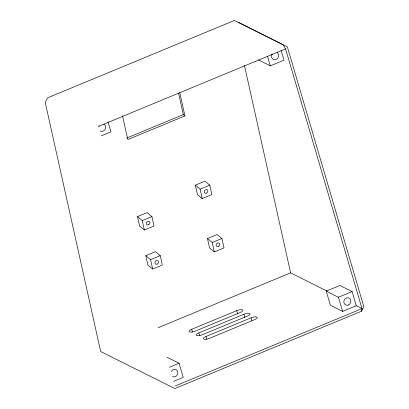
<?xml version="1.0" encoding="UTF-8"?>
<svg xmlns="http://www.w3.org/2000/svg" width="409" height="409" viewBox="0 0 409 409"><rect width="100%" height="100%" fill="white"/><g stroke="black" fill="none" stroke-linecap="round" stroke-linejoin="round"><path stroke-width="0.61" d="M361.551 311.218L362.006 308.606L285.569 48.896L283.156 44.852L234.434 20.45L47.715 97.782L45.21 102.311L100.675 351.52L174.837 388.55L361.551 311.218L363.79 306.556L287.353 46.846L238.36 22.311M98.855 126.233L285.569 48.896M101.274 135.86L110.967 131.841L108.017 121.821M258.682 60.016L270.318 65.844L283.999 60.174L281.223 50.742M126.78 138.022L183.329 114.597L184.919 115.916L127.782 139.581L122.465 115.701M195.349 185.185L205.006 181.187L209.776 185.144L211.872 194.566L202.215 198.564L197.445 194.607L195.349 185.185L200.119 189.142L202.215 198.564M200.119 189.142L209.776 185.144M137.485 216.617L147.148 212.619L151.913 216.576L154.014 225.998L144.357 229.996L139.587 226.039L137.485 216.617L142.255 220.574L144.357 229.996M142.255 220.574L151.913 216.576M145.798 255.671L155.456 251.668L160.226 255.63L162.322 265.047L152.664 269.05L147.894 265.088L145.798 255.671L150.568 259.628L152.664 269.05M150.568 259.628L160.226 255.63M207.47 238.529L217.128 234.531L221.898 238.488L223.994 247.905L214.336 251.908L209.566 247.951L207.47 238.529L212.24 242.486L214.336 251.908M212.24 242.486L221.898 238.488M158.084 327.742L290.61 272.849L326.96 291.055M191.642 329.327L236.709 310.661A4.571 1.442 -16.4 0 1 242.527 309.889A4.571 1.442 -16.4 0 1 240.298 312.456L195.226 331.121A4.571 1.442 -16.4 0 1 189.408 331.888A4.571 1.442 -16.4 0 1 191.642 329.327L192.46 332.103M198.81 332.916L243.882 314.25A4.571 1.442 -16.4 0 1 249.694 313.483A4.571 1.442 -16.4 0 1 247.465 316.045L202.394 334.71A4.571 1.442 -16.4 0 1 196.581 335.482A4.571 1.442 -16.4 0 1 198.81 332.916L199.628 335.692M205.978 336.505L251.049 317.839A4.571 1.442 -16.4 0 1 256.867 317.072A4.571 1.442 -16.4 0 1 254.633 319.634L209.566 338.299A4.571 1.442 -16.4 0 1 203.748 339.071A4.571 1.442 -16.4 0 1 205.978 336.505L206.796 339.281M356.27 305.733L342.589 311.397L330.4 305.298L326.239 291.147L339.92 285.477L352.108 291.581L356.27 305.733L362.006 308.606L175.292 385.938M169.382 367.262L179.07 363.248L183.237 377.4L173.544 381.413M326.239 291.147L338.422 297.251L352.108 291.581M166.887 357.144L179.07 363.248M267.542 56.411L270.318 65.844M338.422 297.251L342.589 311.397M251.049 317.839L251.867 320.615M243.882 314.25L244.858 317.578M236.709 310.661L237.69 313.989M244.434 65.389L290.61 272.849M179.74 92.649L184.919 115.916M178.559 93.165L183.329 114.597M277.087 52.669A3.839 3.451 -63.4 0 1 277.982 57.807A3.839 3.451 -63.4 0 1 273.064 59.203A3.839 3.451 -63.4 0 1 272.174 54.06M103.973 124.285A3.839 3.451 -63.4 0 1 105.006 129.382A3.839 3.451 -63.4 0 1 100.113 130.921M98.687 126.744A3.839 3.451 -63.4 0 1 99.085 125.824M171.274 371.52A3.839 3.451 -63.4 0 1 176.115 369.767A3.839 3.451 -63.4 0 1 177.353 374.797A3.839 3.451 -63.4 0 1 172.511 376.546M157.255 264.086A2.014 1.662 -50.3 0 0 158.099 260.85A2.014 1.662 -50.3 0 0 155.057 262.23A2.014 1.662 -50.3 0 0 157.255 264.086M148.452 224.863A2.014 1.662 -50.3 0 0 149.408 221.637A2.014 1.662 -50.3 0 0 146.34 222.905A2.014 1.662 -50.3 0 0 148.452 224.863M218.212 246.555A2.014 1.662 -50.3 0 0 219.342 243.355A2.014 1.662 -50.3 0 0 216.243 244.454A2.014 1.662 -50.3 0 0 218.212 246.555M348.376 304.986A3.839 3.451 -63.4 0 0 349.761 298.529A3.839 3.451 -63.4 0 0 343.908 300.958A3.839 3.451 -63.4 0 0 348.376 304.986M206.085 193.242A2.014 1.662 -50.3 0 0 207.603 190.154A2.014 1.662 -50.3 0 0 204.464 190.819A2.014 1.662 -50.3 0 0 206.085 193.242"/></g></svg>
